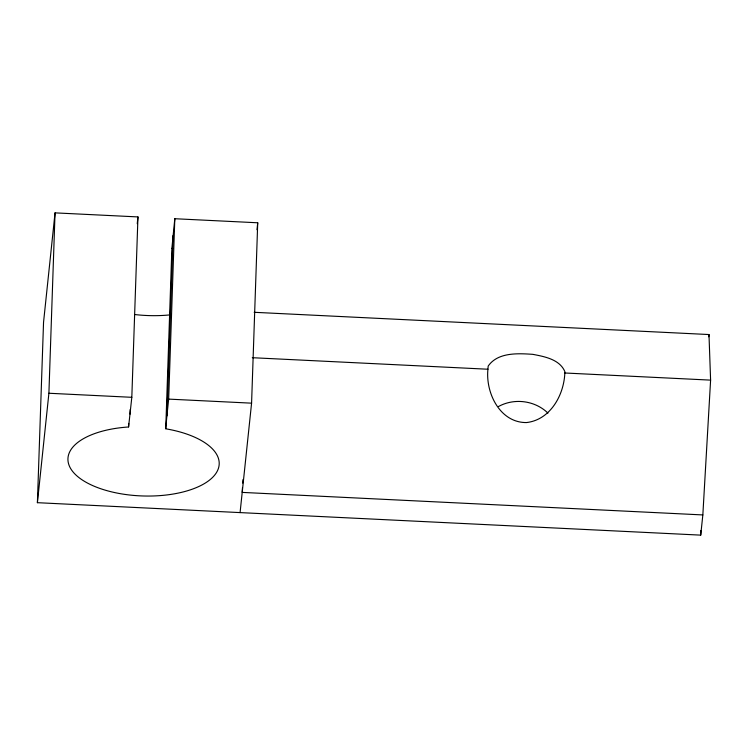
<?xml version="1.0" encoding="UTF-8"?>
<svg xmlns="http://www.w3.org/2000/svg" width="748" height="748" viewBox="0 0 748 748"><rect width="100%" height="100%" fill="white"/><g stroke="black" fill="none" stroke-linecap="round" stroke-linejoin="round"><path stroke-width="1.12" d="M254.18 312.299L708.982 334.543L710.6 380.124L702.84 514.933L700.717 535.129L37.4 502.684L43.543 322.304L55.043 212.871L137.959 216.92L131.816 397.31L128.581 426.912L127.599 427.052A75.67 34.632 2 0 0 79.625 478.103A75.67 34.632 2 0 0 203.381 484.18A75.67 34.632 2 0 0 166.701 428.969L165.738 428.735L171.881 248.355L174.808 218.725L257.723 222.782L251.58 403.163L240.08 512.604M37.4 502.684L48.901 393.252L55.043 212.871M128.581 426.912L128.703 423.424M130.049 414.149L130.208 409.493M165.738 428.735L166.898 415.944L173.04 235.564M166.898 415.944L168.665 399.114L174.808 218.725M700.717 535.129L700.876 530.472M242.474 487.752L242.202 492.399L702.84 514.933M242.735 483.105L242.941 479.618M487.93 369.231L488.182 366.09C497.757 352.214 517.784 353.318 532.754 354.337C544.479 356.572 559.682 359.339 564.871 371.616C564.525 394.084 550.752 419.862 526.461 422.564C499.832 422.788 485.424 392.7 487.93 369.231L252.3 357.703M137.249 223.661L137.959 216.92M256.994 229.739L257.723 222.782M708.749 336.787L708.982 334.543M564.759 372.99L710.6 380.124M48.901 393.252L131.816 397.31M168.665 399.114L251.58 403.163M171.881 248.355L172.844 248.588M170.263 314.861A75.67 34.632 2 0 1 134.528 314.497M498.551 406.491A38.756 34.436 6 0 1 547.929 413.111"/></g></svg>
